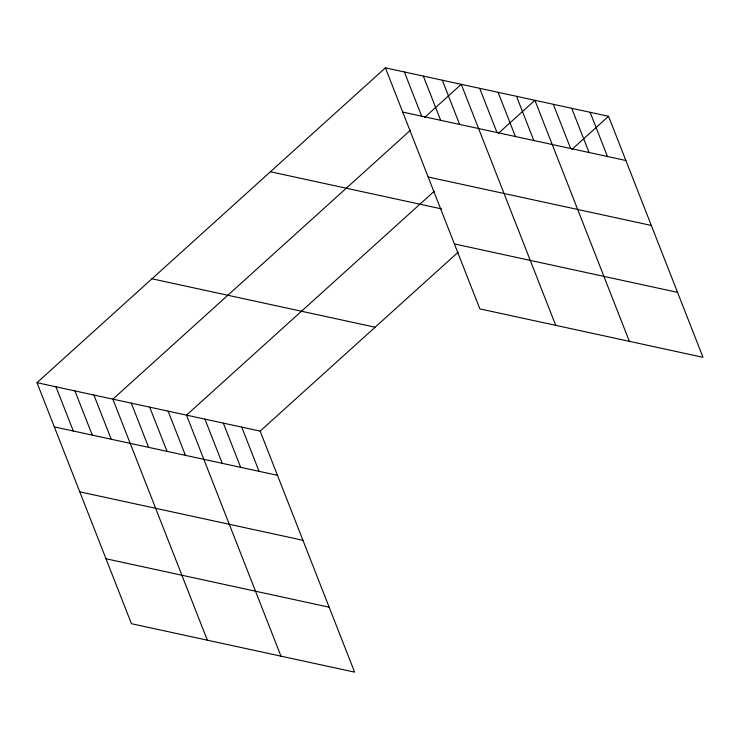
<?xml version="1.0" encoding="UTF-8"?>
<svg xmlns="http://www.w3.org/2000/svg" width="740" height="740" viewBox="0 0 740 740"><rect width="100%" height="100%" fill="white"/><g stroke="black" fill="none" stroke-linecap="round" stroke-linejoin="round"><path stroke-width="1.11" d="M37 382.682L260.147 431.115L354.608 672.142L131.452 623.709L37 382.682L385.392 67.858L608.548 116.291L703 357.318L479.853 308.885L385.392 67.858M410.441 130.249L112.868 399.156L207.329 640.174M424.612 117.457L461.261 84.323L555.721 325.35M434.093 191.401L186.508 415.131L280.969 656.158M498.251 133.431L534.909 100.307L629.361 341.334M260.147 431.115L458.199 252.146M571.89 149.415L608.548 116.291M402.717 112.073L625.874 160.497M428.173 177.017L651.32 225.45M270.424 171.754L441.595 208.902M454.397 243.932L677.544 292.365M151.968 278.795L375.115 327.219M54.325 426.897L277.472 475.321M79.781 491.841L302.928 540.274M106.005 558.765L329.152 607.188M590.132 112.295L607.457 156.501M571.724 108.299L589.049 152.505M553.317 104.303L570.642 148.509M516.492 96.311L533.817 140.526M498.085 92.315L515.41 136.53M479.677 88.319L497.002 132.534M442.298 80.207L459.623 124.422M423.326 76.091L440.651 120.306M404.364 71.974L421.689 116.189M241.739 427.119L259.065 471.325M223.332 423.123L240.657 467.329M204.924 419.127L222.25 463.342M168.1 411.135L185.426 455.35M149.693 407.139L167.018 451.354M131.285 403.143L148.611 447.358M93.906 395.031L111.231 439.246M74.934 390.914L92.26 435.129M55.972 386.798L73.297 431.013"/></g></svg>
